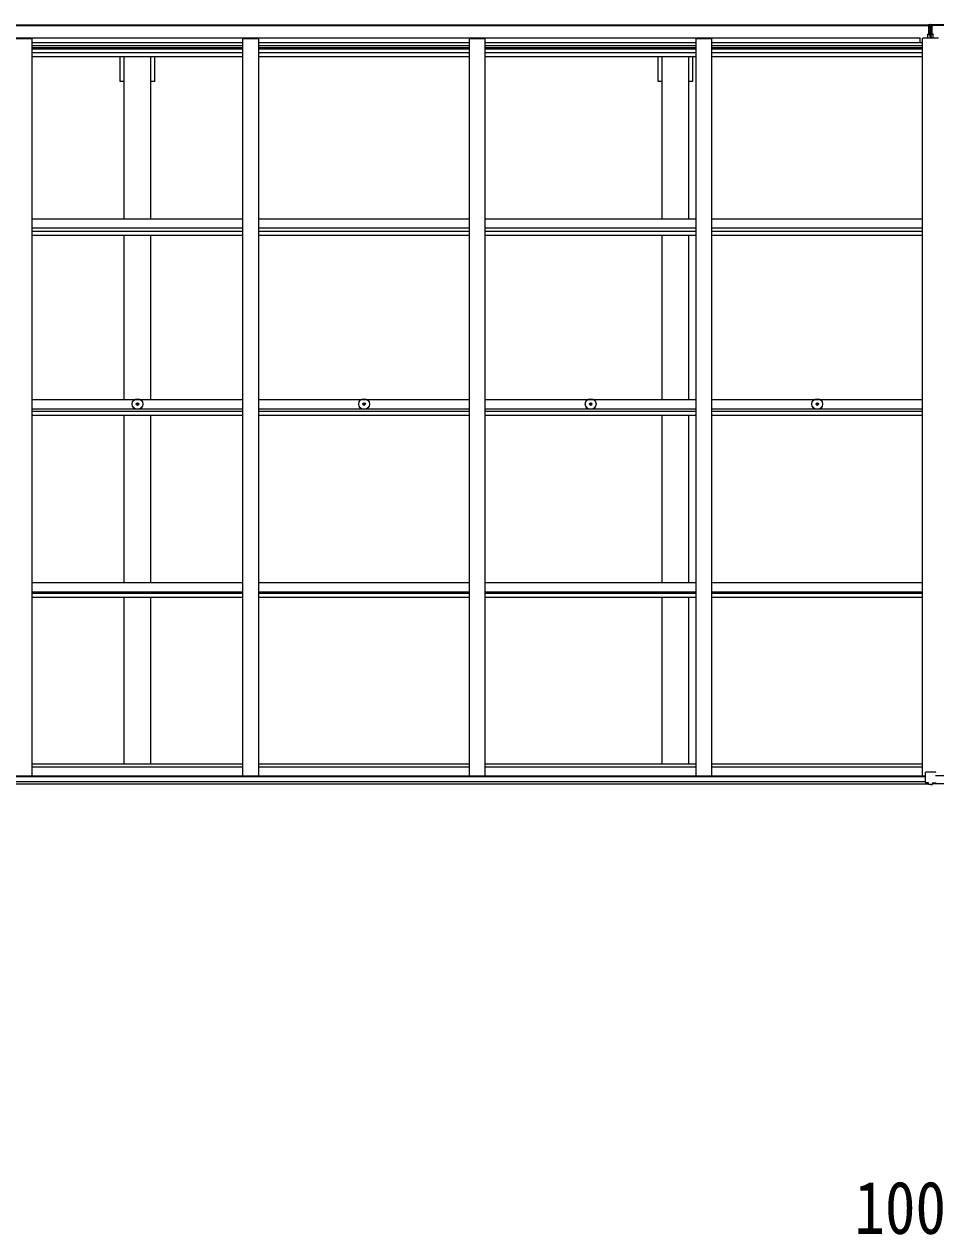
# Model space of a CAD drawing. Units: millimetres at full size, sheet at 1:35; details may follow other scales. Extents: x -9783 to 9892, y -6828 to 6752.
# Drawn here: x 245 to 3126, y 337 to 4162 of the extents above; entities that cross this region are included whole.
import ezdxf
from ezdxf.enums import TextEntityAlignment as Align

# ---------------------------------------------------------------- set-up
doc = ezdxf.new("R2010")
doc.units = ezdxf.units.MM
doc.header["$LTSCALE"] = 35
for name, color, linetype, lineweight in [('0-1_本体', 4, 'Continuous', 9), ('0-2_部品', 7, 'Continuous', 9), ('0-3_ELV2', 7, 'Continuous', 9), ('0-A_寸法', 6, 'Continuous', 9)]:
    doc.layers.add(name, color=color, linetype=linetype, lineweight=lineweight)
doc.styles.add('ＭＳ ゴシック', font='')
doc.styles.get('ＭＳ ゴシック').set_extended_font_data('MS Gothic')

msp = doc.modelspace()

# ---------------------------------------------------------------- linework, layer by layer
at = {"layer": '0-1_本体'}
for p, q in [((-1901.33, 4160.15), (3102.67, 4160.15)), ((-1901.33, 4158.09), (3102.67, 4158.09)), ((8119.67, 4160.15), (3115.67, 4160.15)), ((8119.67, 4158.09), (3115.67, 4158.09)), ((-1870.33, 4119.89), (3076.67, 4119.89)), ((220.17, 4117.82), (270.17, 4117.82)), ((270.17, 1787.71), (270.17, 4117.82)), ((270.17, 4104.81), (936.17, 4104.81)), ((270.17, 4095.45), (936.17, 4095.45)), ((936.17, 4117.82), (986.17, 4117.82)), ((936.17, 1787.71), (936.17, 4117.82)), ((986.17, 1787.71), (986.17, 4117.82)), ((986.17, 4104.81), (1652.17, 4104.81)), ((986.17, 4095.45), (1652.17, 4095.45)), ((1652.17, 4117.82), (1702.17, 4117.82)), ((1652.17, 1787.71), (1652.17, 4117.82)), ((1702.17, 1787.71), (1702.17, 4117.82)), ((1702.17, 4104.81), (2368.17, 4104.81)), ((1702.17, 4095.45), (2368.17, 4095.45)), ((2368.17, 4117.82), (2418.17, 4117.82)), ((2368.17, 1787.71), (2368.17, 4117.82)), ((2418.17, 1787.71), (2418.17, 4117.82)), ((2418.17, 4104.81), (3084.17, 4104.81)), ((2418.17, 4095.45), (3084.17, 4095.45)), ((3076.67, 4104.81), (3076.67, 4119.89)), ((3084.17, 1787.71), (3084.17, 4118.24)), ((3134.17, 4118.24), (3084.17, 4118.24)), ((270.17, 4088.38), (936.17, 4088.38)), ((270.17, 4084.59), (936.17, 4084.59)), ((270.17, 4073.24), (936.17, 4073.24)), ((270.17, 4060.42), (936.17, 4060.42)), ((560.67, 3547.63), (560.67, 4060.42)), ((645.67, 3547.63), (645.67, 4060.42)), ((658.17, 3981.42), (658.17, 4060.42)), ((986.17, 4088.38), (1652.17, 4088.38)), ((986.17, 4084.59), (1652.17, 4084.59)), ((986.17, 4073.24), (1652.17, 4073.24)), ((986.17, 4060.42), (1652.17, 4060.42)), ((1702.17, 4088.38), (2368.17, 4088.38)), ((1702.17, 4084.59), (2368.17, 4084.59)), ((1702.17, 4073.24), (2368.17, 4073.24)), ((1702.17, 4060.42), (2368.17, 4060.42)), ((2260.67, 3547.63), (2260.67, 4060.42)), ((2345.67, 3547.63), (2345.67, 4060.42)), ((2358.17, 3981.42), (2358.17, 4060.42)), ((2418.17, 4088.38), (3084.17, 4088.38)), ((2418.17, 4084.59), (3084.17, 4084.59)), ((2418.17, 4073.24), (3084.17, 4073.24)), ((2418.17, 4060.42), (3084.17, 4060.42)), ((658.17, 3981.42), (645.67, 3981.42)), ((2358.17, 3981.42), (2345.67, 3981.42)), ((270.17, 3547.63), (936.17, 3547.63)), ((986.17, 3547.63), (1652.17, 3547.63)), ((1702.17, 3547.63), (2368.17, 3547.63)), ((2418.17, 3547.63), (3084.17, 3547.63)), ((270.17, 3518.67), (936.17, 3518.67)), ((270.17, 3508.56), (936.17, 3508.56)), ((270.17, 3495.7), (936.17, 3495.7)), ((560.67, 2976.82), (560.67, 3495.7)), ((645.67, 2976.82), (645.67, 3495.7)), ((986.17, 3518.67), (1652.17, 3518.67)), ((986.17, 3508.56), (1652.17, 3508.56)), ((986.17, 3495.7), (1652.17, 3495.7)), ((1702.17, 3518.67), (2368.17, 3518.67)), ((1702.17, 3508.56), (2368.17, 3508.56)), ((1702.17, 3495.7), (2368.17, 3495.7)), ((2260.67, 2976.82), (2260.67, 3495.7)), ((2345.67, 2976.82), (2345.67, 3495.7)), ((2418.17, 3518.67), (3084.17, 3518.67)), ((2418.17, 3508.56), (3084.17, 3508.56)), ((2418.17, 3495.7), (3084.17, 3495.7)), ((270.17, 2976.82), (936.17, 2976.82)), ((270.17, 2947.38), (936.17, 2947.38)), ((986.17, 2976.82), (1652.17, 2976.82)), ((986.17, 2947.38), (1652.17, 2947.38)), ((1702.17, 2976.82), (2368.17, 2976.82)), ((1702.17, 2947.38), (2368.17, 2947.38)), ((2418.17, 2976.82), (3084.17, 2976.82)), ((2418.17, 2947.38), (3084.17, 2947.38)), ((270.17, 2940.25), (936.17, 2940.25)), ((270.17, 2927.28), (936.17, 2927.28)), ((560.67, 2398.41), (560.67, 2927.28)), ((645.67, 2398.41), (645.67, 2927.28)), ((986.17, 2940.25), (1652.17, 2940.25)), ((986.17, 2927.28), (1652.17, 2927.28)), ((1702.17, 2940.25), (2368.17, 2940.25)), ((1702.17, 2927.28), (2368.17, 2927.28)), ((2260.67, 2398.41), (2260.67, 2927.28)), ((2345.67, 2398.41), (2345.67, 2927.28)), ((2418.17, 2940.25), (3084.17, 2940.25)), ((2418.17, 2927.28), (3084.17, 2927.28)), ((270.17, 2398.41), (936.17, 2398.41)), ((986.17, 2398.41), (1652.17, 2398.41)), ((1702.17, 2398.41), (2368.17, 2398.41)), ((2418.17, 2398.41), (3084.17, 2398.41)), ((270.17, 2368.61), (936.17, 2368.61)), ((270.17, 2364.83), (936.17, 2364.83)), ((270.17, 2351.8), (936.17, 2351.8)), ((560.67, 1824.93), (560.67, 2351.8)), ((645.67, 1824.93), (645.67, 2351.8)), ((986.17, 2368.61), (1652.17, 2368.61)), ((986.17, 2364.83), (1652.17, 2364.83)), ((986.17, 2351.8), (1652.17, 2351.8)), ((1702.17, 2368.61), (2368.17, 2368.61)), ((1702.17, 2364.83), (2368.17, 2364.83)), ((1702.17, 2351.8), (2368.17, 2351.8)), ((2260.67, 1824.93), (2260.67, 2351.8)), ((2345.67, 1824.93), (2345.67, 2351.8)), ((2418.17, 2368.61), (3084.17, 2368.61)), ((2418.17, 2364.83), (3084.17, 2364.83)), ((2418.17, 2351.8), (3084.17, 2351.8)), ((270.17, 1824.93), (936.17, 1824.93)), ((270.17, 1815.8), (936.17, 1815.8)), ((986.17, 1824.93), (1652.17, 1824.93)), ((986.17, 1815.8), (1652.17, 1815.8)), ((1702.17, 1824.93), (2368.17, 1824.93)), ((1702.17, 1815.8), (2368.17, 1815.8)), ((2418.17, 1824.93), (3084.17, 1824.93)), ((2418.17, 1815.8), (3084.17, 1815.8)), ((-1896.33, 1762.26), (3102.67, 1762.26)), ((-1886.87, 1787.69), (3093.21, 1787.69)), ((-1886.33, 1785.34), (3092.67, 1785.34)), ((-1886.33, 1769.68), (3092.67, 1769.68)), ((8114.67, 1762.26), (3115.67, 1762.26)), ((8105.21, 1787.69), (3125.13, 1787.69))]:
    msp.add_line(p, q, dxfattribs=at)
for points in [[(560.67, 3981.42), (548.17, 3981.42), (548.17, 4060.42)], [(2260.67, 3981.42), (2248.17, 3981.42), (2248.17, 4060.42)]]:
    msp.add_lwpolyline(points, dxfattribs=at)
at = {"layer": '0-2_部品'}
for p, q in [((600.92, 2962.61), (602.03, 2962.63)), ((600.92, 2961.61), (602.03, 2961.59)), ((602.03, 2962.63), (602.55, 2962.73)), ((602.03, 2961.59), (602.55, 2961.49)), ((602.65, 2963.25), (602.55, 2962.73)), ((602.65, 2960.97), (602.55, 2961.49)), ((602.67, 2964.35), (602.65, 2963.25)), ((602.67, 2959.86), (602.65, 2960.97)), ((603.67, 2964.35), (603.69, 2963.25)), ((603.67, 2959.86), (603.69, 2960.97)), ((603.69, 2963.25), (603.79, 2962.73)), ((603.69, 2960.97), (603.79, 2961.49)), ((604.3, 2962.63), (603.79, 2962.73)), ((604.3, 2961.59), (603.79, 2961.49)), ((605.41, 2962.61), (604.3, 2962.63)), ((605.41, 2961.61), (604.3, 2961.59)), ((1316.92, 2962.61), (1318.03, 2962.63)), ((1316.92, 2961.61), (1318.03, 2961.59)), ((1318.03, 2962.63), (1318.55, 2962.73)), ((1318.03, 2961.59), (1318.55, 2961.49)), ((1318.65, 2963.25), (1318.55, 2962.73)), ((1318.65, 2960.97), (1318.55, 2961.49)), ((1318.67, 2964.35), (1318.65, 2963.25)), ((1318.67, 2959.86), (1318.65, 2960.97)), ((1319.67, 2964.35), (1319.69, 2963.25)), ((1319.67, 2959.86), (1319.69, 2960.97)), ((1319.69, 2963.25), (1319.79, 2962.73)), ((1319.69, 2960.97), (1319.79, 2961.49)), ((1320.3, 2962.63), (1319.79, 2962.73)), ((1320.3, 2961.59), (1319.79, 2961.49)), ((1321.41, 2962.61), (1320.3, 2962.63)), ((1321.41, 2961.61), (1320.3, 2961.59)), ((2032.92, 2962.61), (2034.03, 2962.63)), ((2032.92, 2961.61), (2034.03, 2961.59)), ((2034.03, 2962.63), (2034.55, 2962.73)), ((2034.03, 2961.59), (2034.55, 2961.49)), ((2034.65, 2963.25), (2034.55, 2962.73)), ((2034.65, 2960.97), (2034.55, 2961.49)), ((2034.67, 2964.35), (2034.65, 2963.25)), ((2034.67, 2959.86), (2034.65, 2960.97)), ((2035.67, 2964.35), (2035.69, 2963.25)), ((2035.67, 2959.86), (2035.69, 2960.97)), ((2035.69, 2963.25), (2035.79, 2962.73)), ((2035.69, 2960.97), (2035.79, 2961.49)), ((2036.3, 2962.63), (2035.79, 2962.73)), ((2036.3, 2961.59), (2035.79, 2961.49)), ((2037.41, 2962.61), (2036.3, 2962.63)), ((2037.41, 2961.61), (2036.3, 2961.59)), ((2748.92, 2962.61), (2750.03, 2962.63)), ((2748.92, 2961.61), (2750.03, 2961.59)), ((2750.03, 2962.63), (2750.55, 2962.73)), ((2750.03, 2961.59), (2750.55, 2961.49)), ((2750.65, 2963.25), (2750.55, 2962.73)), ((2750.65, 2960.97), (2750.55, 2961.49)), ((2750.67, 2964.35), (2750.65, 2963.25)), ((2750.67, 2959.86), (2750.65, 2960.97)), ((2751.67, 2964.35), (2751.69, 2963.25)), ((2751.67, 2959.86), (2751.69, 2960.97)), ((2751.69, 2963.25), (2751.79, 2962.73)), ((2751.69, 2960.97), (2751.79, 2961.49)), ((2752.3, 2962.63), (2751.79, 2962.73)), ((2752.3, 2961.59), (2751.79, 2961.49)), ((2753.41, 2962.61), (2752.3, 2962.63)), ((2753.41, 2961.61), (2752.3, 2961.59))]:
    msp.add_line(p, q, dxfattribs=at)
for centre, radius in [((603.17, 2962.11), 17), ((603.17, 2962.11), 4), ((1319.17, 2962.11), 17), ((1319.17, 2962.11), 4), ((2035.17, 2962.11), 17), ((2035.17, 2962.11), 4), ((2751.17, 2962.11), 17), ((2751.17, 2962.11), 4)]:
    msp.add_circle(centre, radius, dxfattribs=at)
for centre, start, end in [((603.17, 2962.11), 167.44414, 192.55586), ((603.17, 2962.11), 77.44414, 102.55586), ((603.17, 2962.11), 257.44414, 282.55586), ((603.17, 2962.11), 347.44414, 12.55586), ((1319.17, 2962.11), 167.44414, 192.55586), ((1319.17, 2962.11), 77.44414, 102.55586), ((1319.17, 2962.11), 257.44414, 282.55586), ((1319.17, 2962.11), 347.44414, 12.55586), ((2035.17, 2962.11), 167.44414, 192.55586), ((2035.17, 2962.11), 77.44414, 102.55586), ((2035.17, 2962.11), 257.44414, 282.55586), ((2035.17, 2962.11), 347.44414, 12.55586), ((2751.17, 2962.11), 167.44414, 192.55586), ((2751.17, 2962.11), 77.44414, 102.55586), ((2751.17, 2962.11), 257.44414, 282.55586), ((2751.17, 2962.11), 347.44414, 12.55586)]:
    msp.add_arc(centre, 2.3, start, end, dxfattribs=at)
at = {"layer": '0-3_ELV2'}
for p, q in [((3102.67, 4162.06), (3107.51, 4162.36)), ((3102.67, 4159.06), (3102.67, 4162.06)), ((3107.67, 4159.37), (3102.67, 4159.06)), ((3102.67, 4157.56), (3102.67, 4159.06)), ((3103.67, 4156.56), (3107.67, 4156.56)), ((3103.67, 4154.73), (3103.67, 4156.56)), ((3103.67, 4154.73), (3107.67, 4154.66)), ((3103.67, 4151.13), (3103.67, 4154.73)), ((3103.67, 4151.13), (3107.67, 4151.07)), ((3103.67, 4142.9), (3103.67, 4151.13)), ((3103.67, 4142.9), (3107.67, 4142.86)), ((3103.67, 4131.03), (3103.67, 4142.9)), ((3107.51, 4162.36), (3109.17, 4162.46)), ((3109.17, 4159.46), (3107.67, 4159.36)), ((3107.67, 4156.56), (3107.67, 4159.36)), ((3107.67, 4156.56), (3107.67, 4145.85)), ((3107.67, 4145.85), (3110.67, 4145.85)), ((3107.67, 4138.78), (3107.67, 4145.85)), ((3107.67, 4138.78), (3110.67, 4138.78)), ((3107.67, 4129.14), (3107.67, 4138.78)), ((3109.17, 4162.46), (3109.17, 4159.46)), ((3115.67, 4159.06), (3109.17, 4159.46)), ((3110.67, 4156.56), (3114.67, 4156.56)), ((3110.67, 4156.56), (3110.67, 4145.85)), ((3110.67, 4154.66), (3114.67, 4154.66)), ((3110.67, 4138.78), (3110.67, 4145.85)), ((3110.67, 4129.14), (3110.67, 4138.78)), ((3114.67, 4154.66), (3114.67, 4156.56)), ((3114.67, 4131.03), (3114.67, 4142.86)), ((3115.67, 4157.56), (3115.67, 4159.06)), ((3100.67, 4131), (3107.67, 4131.06)), ((3100.67, 4129.63), (3107.67, 4129.56)), ((3100.67, 4118.24), (3100.67, 4129.13)), ((3107.67, 4129.14), (3110.67, 4129.14)), ((3107.67, 4122.06), (3107.67, 4129.14)), ((3107.67, 4122.06), (3110.67, 4122.06)), ((3107.67, 4122.06), (3107.67, 4118.24)), ((3117.67, 4130.5), (3110.67, 4130.56)), ((3110.67, 4122.06), (3110.67, 4129.14)), ((3110.67, 4122.06), (3110.67, 4118.24)), ((3117.67, 4129.63), (3117.67, 4130.5)), ((3117.67, 4118.24), (3117.67, 4129.13)), ((3092.67, 1766.22), (3092.67, 1798.54)), ((3124.67, 1799.54), (3093.67, 1799.54)), ((3092.67, 1766.22), (3092.67, 1766.18)), ((3102.67, 1765.45), (3093.67, 1765.5)), ((3115.67, 1765.45), (3124.67, 1765.5))]:
    msp.add_line(p, q, dxfattribs=at)
for points in [[(3109.17, 4162.46), (3115.67, 4162.06), (3115.67, 4159.06)], [(3110.67, 4151.07), (3114.67, 4151.07), (3114.67, 4154.66)], [(3110.67, 4142.86), (3114.67, 4142.86), (3114.67, 4151.07)], [(3107.67, 4130.56), (3100.67, 4130.5), (3100.67, 4131)], [(3107.67, 4129.06), (3100.67, 4129.13), (3100.67, 4129.63), (3100.67, 4130.5)], [(3110.67, 4131.06), (3117.67, 4131), (3117.67, 4130.5)], [(3110.67, 4129.56), (3117.67, 4129.63), (3117.67, 4129.13), (3110.67, 4129.06)], [(3109.17, 1760.02), (3102.67, 1760.42), (3102.67, 1765.45)], [(3109.17, 1760.02), (3115.67, 1760.42), (3115.67, 1765.45)]]:
    msp.add_lwpolyline(points, dxfattribs=at)
for centre, start, end in [((3103.67, 4157.56), 180, 270), ((3114.67, 4157.56), 270, 0), ((3093.67, 1798.54), 90, 180), ((3124.67, 1798.54), 0, 90)]:
    msp.add_arc(centre, 1, start, end, dxfattribs=at)
for centre, major_axis, ratio, start_param, end_param in [((3107.69, 4159.37), (0.18, -2.99), 0.008711, 3.1415927, 4.7113235), ((2935.8, 4148.85), (171.87, 10.52), 0.017422, 6.2821194, 6.2831848), ((3093.67, 1766.21), (1, -0.012), 0.707053, 3.2044821, 4.7211143), ((3124.67, 1766.21), (-1, -0.012), 0.707053, 1.562071, 3.0787032)]:
    msp.add_ellipse(centre, major_axis=major_axis, ratio=ratio, start_param=start_param, end_param=end_param, dxfattribs=at)

# ---------------------------------------------------------------- texts
at = {"layer": '0-A_寸法', "color": 7, "style": 'ＭＳ ゴシック', "width": 0.85}
msp.add_text('10064', height=166.8, dxfattribs=at).set_placement((2868.54, 289.97), align=Align.BOTTOM_LEFT)

doc.saveas('drawing.dxf')
